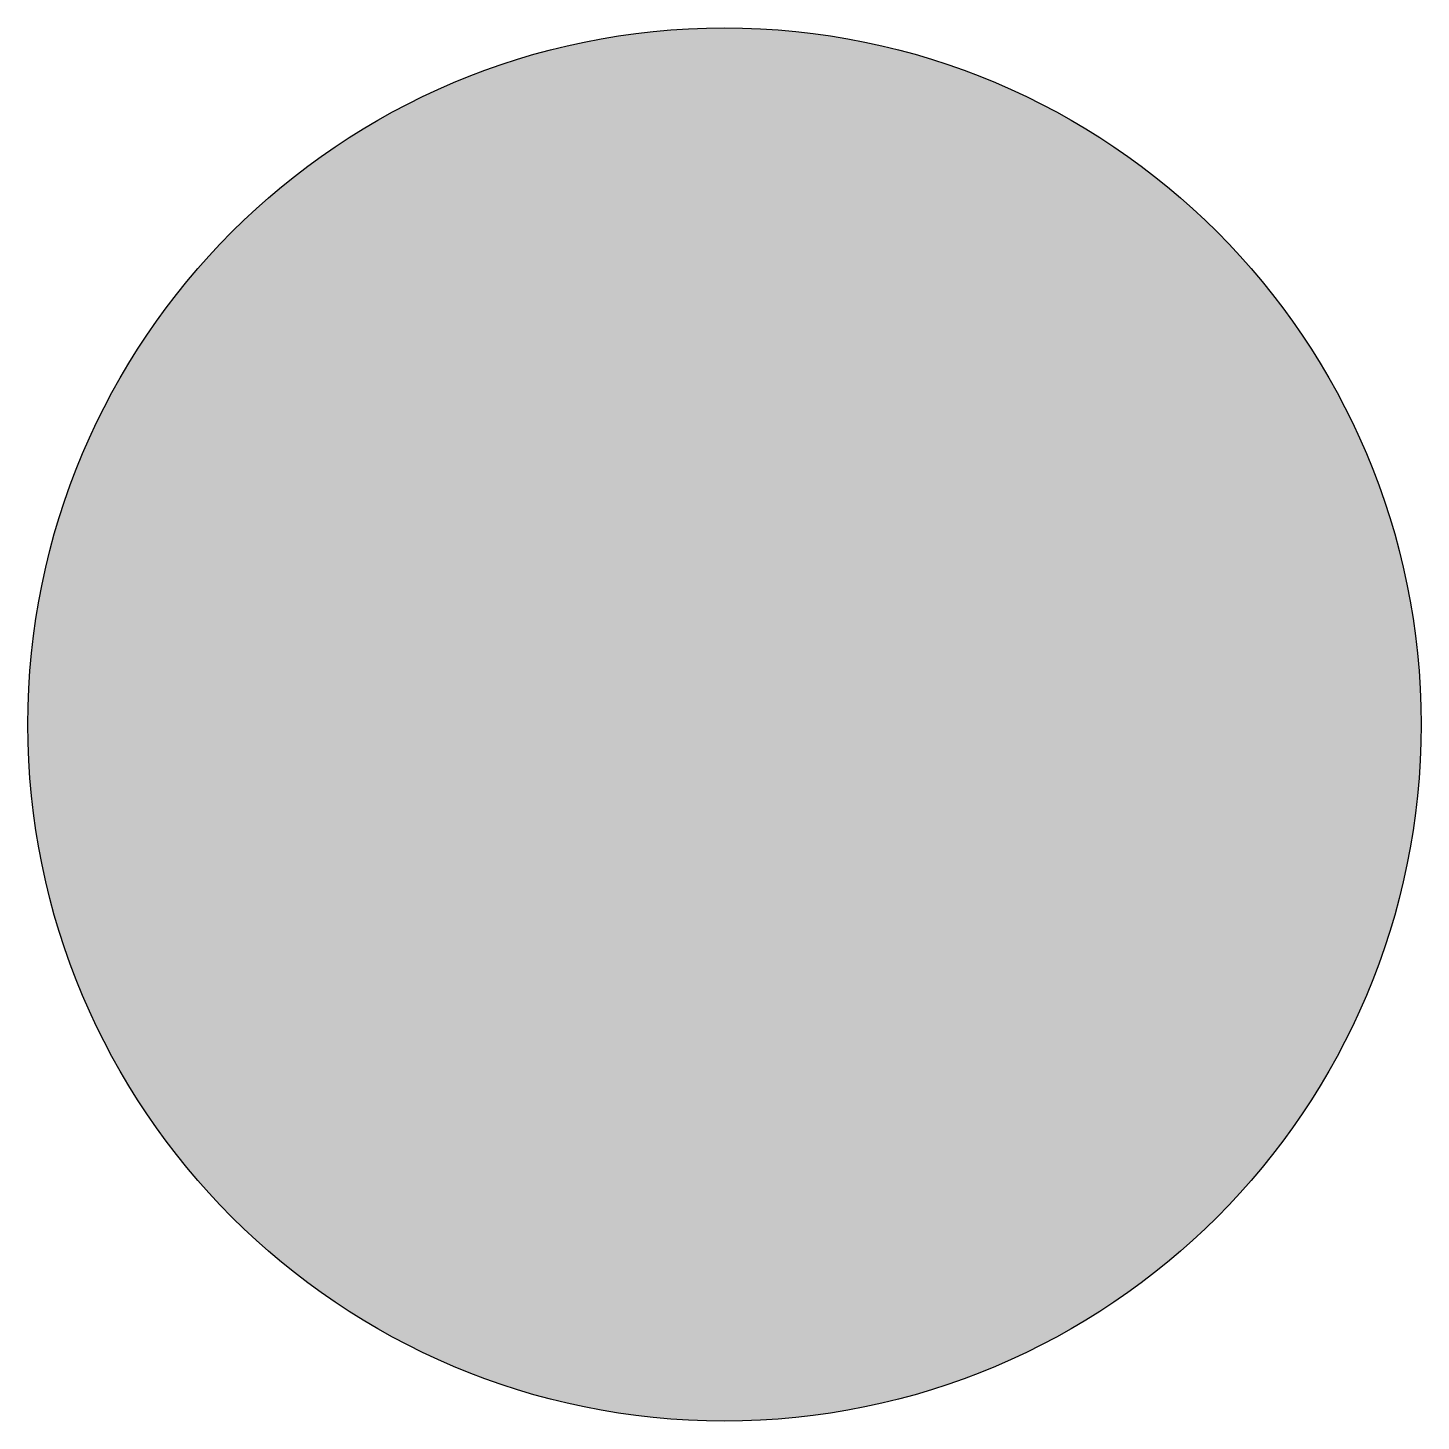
# Model space of a CAD drawing. Header units: millimetres. Extents: x -0.2 to 0.2, y -0.2 to 0.2.
import ezdxf

# ---------------------------------------------------------------- set-up
doc = ezdxf.new("R2010")
doc.units = ezdxf.units.MM

msp = doc.modelspace()

# ---------------------------------------------------------------- hatches: boundary and pattern name
msp.add_hatch(color=256).paths.add_polyline_path([(-0.2, 0, 1), (0.2, 0, 1)])

# ---------------------------------------------------------------- linework, layer by layer
msp.add_circle((0, 0), 0.2)

doc.saveas('drawing.dxf')
